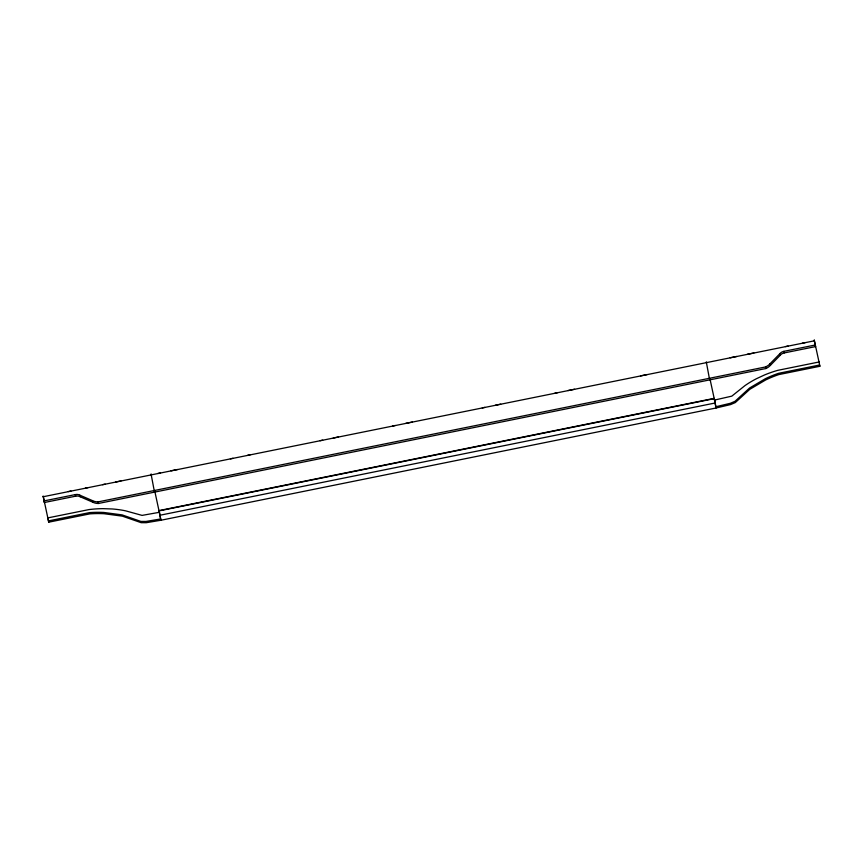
<?xml version="1.0" encoding="UTF-8"?>
<svg xmlns="http://www.w3.org/2000/svg" width="863" height="863" viewBox="0 0 863 863"><rect width="100%" height="100%" fill="white"/><g stroke="black" fill="none" stroke-linecap="round" stroke-linejoin="round"><path stroke-width="1.29" d="M770.163 363.625L779.904 353.657A5.663 4.099 -12.3 0 1 783.906 351.338L815.157 345.017L815.513 346.613L784.251 352.924A5.663 4.099 -12.3 0 0 780.26 355.243L770.508 365.211A11.672 8.436 -12.3 0 1 765.837 368.544L98.36 503.485A11.672 8.436 -12.3 0 1 92.826 502.212L80.194 496.775A5.663 4.099 -12.3 0 0 75.653 496.182L44.401 502.503L44.056 500.907L75.308 494.596A5.663 4.099 -12.3 0 1 79.849 495.179L92.481 500.626A11.672 8.436 -12.3 0 0 98.004 501.899L765.492 366.958A11.672 8.436 -12.3 0 0 770.163 363.625L770.508 365.211M44.401 502.503L43.15 496.042L48.738 522.18L89.86 513.873A84.747 60.388 -4.6 0 1 104.024 513.722L122.373 516.16L141.165 522.687L146.257 522.708L160.928 520.249L716.128 407.983L730.616 404.574L735.287 402.579L749.818 389.31L765.664 379.957A84.747 60.572 -16.5 0 1 778.739 374.607L819.85 366.29L818.965 361.586M68.317 491.576L70.949 491.047M85.426 488.124L88.069 487.584M102.546 484.661L105.178 484.132M115.707 481.996L120.982 480.928M157.853 473.474L160.486 472.946M171.036 470.81L177.627 469.483M230.378 458.814L233.021 458.285M247.53 455.351L250.162 454.812M320.054 440.691L322.697 440.152M333.247 438.016L338.523 436.958M392.589 426.02L395.232 425.491M405.783 423.355L412.374 422.029M482.266 407.897L484.909 407.358M495.459 405.222L500.734 404.164M554.801 393.226L557.433 392.697M567.983 390.561L574.575 389.235M640.519 375.901L647.11 374.564M730.152 357.778L736.732 356.451M747.272 354.315L753.852 352.989M785.449 346.602L788.081 346.063M802.558 343.14L805.201 342.611M43.269 496.721L814.37 340.809L814.262 340.151M47.897 517.886L89.008 509.58A84.477 58.36 -10.6 0 1 103.031 508.652L112.222 508.965A84.358 58.274 -10.6 0 1 125.523 510.82L142.071 515.394L159.407 512.298L160.647 518.976L145.987 521.435L140.885 521.414L122.093 514.887L103.743 512.449A84.747 60.388 -4.6 0 0 89.579 512.6L48.457 520.907M159.029 510.907L714.219 398.663M159.838 515.265L715.039 403.021L714.23 398.35L159.029 510.583L160.928 520.249M154.499 492.137L151.101 474.175M814.262 340.13L819.009 361.996L777.887 370.313A84.477 58.36 -10.6 0 0 764.683 374.898L756.387 378.738A84.358 58.274 -10.6 0 0 744.996 385.588L731.813 396.139L714.596 400.054L715.859 406.732L730.335 403.301L735.006 401.306L749.537 388.037L765.384 378.695A84.747 60.572 -16.5 0 1 778.458 373.334L819.57 365.017L819.85 366.29M783.906 351.338L784.251 352.924M779.904 353.657L780.26 355.243M765.492 366.958L765.837 368.544M709.925 378.674L714.661 400.68M715.039 403.021L716.139 408.005M709.354 378.307L709.699 379.893M154.725 490.918L159.461 512.924M98.004 501.899L98.36 503.485M92.481 500.626L92.826 502.212M79.849 495.179L80.194 496.775M75.308 494.596L75.653 496.182M814.37 340.809L815.513 346.613M706.419 362.633L706.301 361.931L709.354 378.307M47.864 517.476L48.738 522.18M151.219 474.877L151.101 474.219"/></g></svg>
